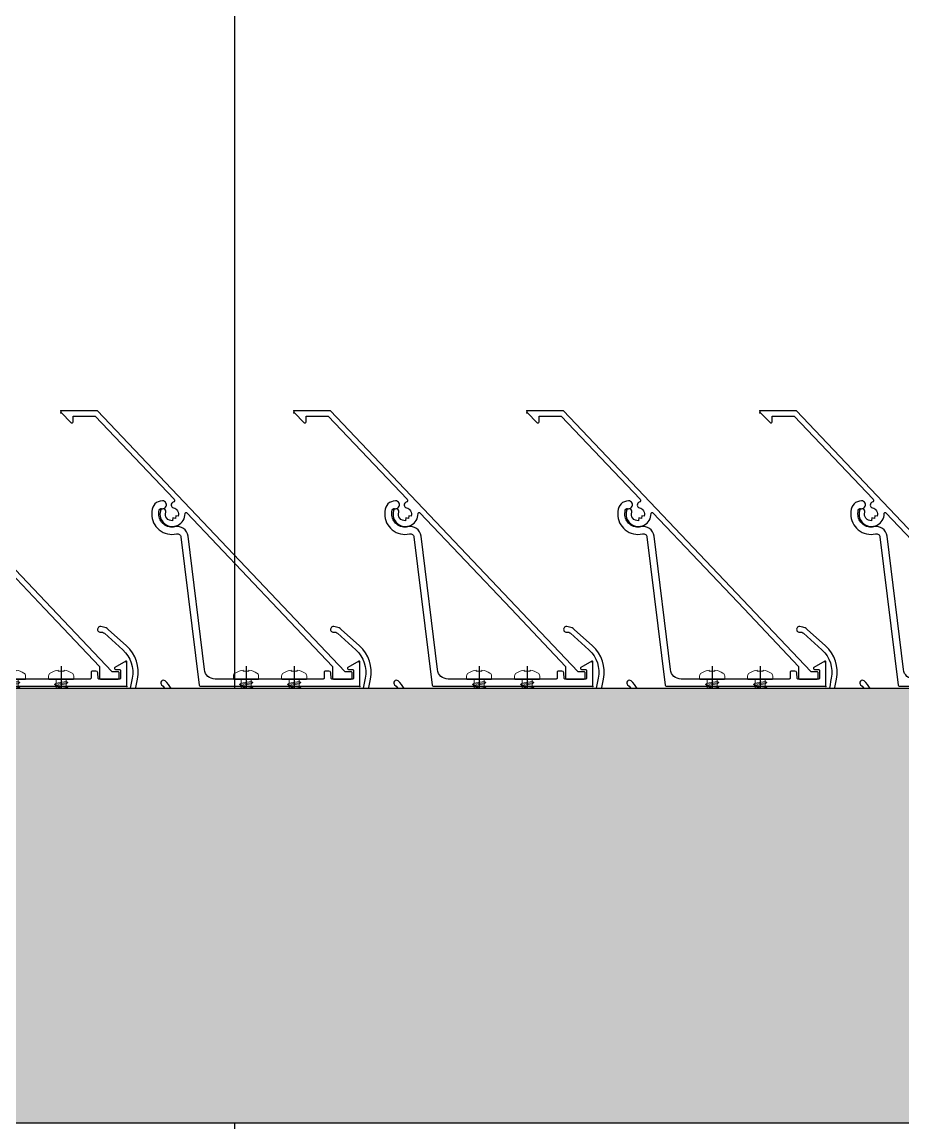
# Model space of a CAD drawing. Header units: millimetres. Extents: x 2519235 to 7246330, y 25937 to 201821.
# Drawn here: x 2747684.9 to 2747930.6, y 118708.9 to 119016.2 of the extents above; entities that cross this region are included whole.
import ezdxf
from ezdxf.enums import TextEntityAlignment as Align

# ---------------------------------------------------------------- set-up
doc = ezdxf.new("R2010")
doc.units = ezdxf.units.MM
doc.set_wipeout_variables(frame=1)
doc.linetypes.add('CENTER', pattern=[50.8, 31.75, -6.35, 6.35, -6.35])
doc.linetypes.add('TA_GL_005.00000', pattern=[13.75, 5, -1.25, 1.25, -1.25, 5])
for name, color, linetype in [('000 - 0_SYM_DWG_GRID-BUBBLE_MAIN_COLOR_1', 7, 'Continuous'), ('000 - 0_SYM_DWG_GRIDLINE_MAIN_COLOR_251', 7, 'Continuous'), ('010 - ASPG_ACCESSORIES_MAIN_COLOR_1', 7, 'Continuous'), ('010 - ASPG_EXTR_DEF_SUB', 7, 'Continuous'), ('010 - ASPG_EXTR_MAIN_COLOR_2', 7, 'Continuous'), ('010 - ASPG_FLASHING_HATCH_', 7, 'Continuous'), ('010 - ASPG_FLASHING_MAIN_COLOR_2', 7, 'Continuous'), ('010 - ASPG_FLASHING_MAIN_COLOR_4', 7, 'Continuous'), ('010 - ASPG_FLASHING_WIPEOUT_', 7, 'Continuous'), ('010 - ASPG_FRAMING_MAIN_COLOR_2', 7, 'Continuous'), ('010 - ASPG_FRAMING_SUB_COLOR_2', 7, 'Continuous'), ('010 - ASPG_FRAMING_WIPEOUT_', 7, 'Continuous'), ('BOLT & SCREW', 7, 'Continuous'), ('Center Line', 7, 'CENTER'), ('Xref-PLAN-106.940$0$_PP-Dim', 7, 'Continuous')]:
    doc.layers.add(name, color=color, linetype=linetype)
doc.layers.add('12-GRID', color=7, linetype='CENTER', lineweight=13)
doc.layers.add('SCREW', color=7, linetype='Continuous', lineweight=5)
doc.styles.add('Arial', font='arial.ttf', dxfattribs={"height": 300})
doc.styles.add('TA', font='', dxfattribs={"height": 4.5})
doc.styles.get('TA').set_extended_font_data('Cordia New')

# ---------------------------------------------------------------- blocks, each defined once
blk = doc.blocks.new('Xref-PLAN-106.940')
at = {"layer": 'Xref-PLAN-106.940$0$_PP-Dim', "color": 7}
for p, q in [((148619.34, 23258.4), (153169.18, 23258.4)), ((148619.34, 22958.4), (153169.18, 22958.4))]:
    blk.add_line(p, q, dxfattribs=at)
blk = doc.blocks.new('*U1936')
at = {"layer": '000 - 0_SYM_DWG_GRIDLINE_MAIN_COLOR_251', "color": 7, "linetype": 'ByBlock', "ltscale": 5}
blk.add_line((20, 0), (-357, 0), dxfattribs=at)
at = {"layer": '000 - 0_SYM_DWG_GRIDLINE_MAIN_COLOR_251', "color": 7}
blk.add_point((0, 0), dxfattribs=at)
at = {"color": 7, "style": 'TA', "flags": 1}
blk.add_attdef('LOCATION', (6, -6), '', height=4.5, rotation=270, dxfattribs=at)
at = {"layer": '000 - 0_SYM_DWG_GRID-BUBBLE_MAIN_COLOR_1', "color": 7, "style": 'Arial'}
blk.add_attdef('GRID-HEAD', text='', height=4, rotation=270, dxfattribs=at).set_placement((54, 0), align=Align.MIDDLE_CENTER)
blk = doc.blocks.new('*U1098')
at = {"layer": '000 - 0_SYM_DWG_GRIDLINE_MAIN_COLOR_251', "color": 7, "linetype": 'ByBlock', "ltscale": 5}
blk.add_line((2, 0), (-866, 0), dxfattribs=at)
at = {"color": 7, "style": 'TA', "flags": 1}
blk.add_attdef('LOCATION', (6, -6), '', height=4.5, rotation=270, dxfattribs=at)
at = {"layer": '000 - 0_SYM_DWG_GRID-BUBBLE_MAIN_COLOR_1', "color": 7, "style": 'Arial'}
blk.add_attdef('GRID-HEAD', text='', height=4, rotation=180, dxfattribs=at).set_placement((22, 0), align=Align.MIDDLE_CENTER)
blk = doc.blocks.new('W-1-PP17-ENT1_REV02_20260415-161303_PP17_ENT1_MAIN_DIMS_PL')
at = {"layer": '000 - 0_SYM_DWG_GRIDLINE_MAIN_COLOR_251', "color": 7, "linetype": 'TA_GL_005.00000'}
for name, p, xscale, yscale, zscale, rotation in [('*U1936', (13200, 0), 50.00000000000004, 50.00000000000004, 50.00000000000004, 90), ('*U1098', (-18300, 0), 50, 50, 50, 180)]:
    blk.add_blockref(name, p, dxfattribs=dict(at, xscale=xscale, yscale=yscale, zscale=zscale, rotation=rotation))
blk = doc.blocks.new('A$C6d15e31b')
at = {"color": 7}
for name, p in [('W-1-PP17-ENT1_REV02_20260415-161303_PP17_ENT1_MAIN_DIMS_PL', (0, 0)), ('Xref-PLAN-106.940', (-135619.34, -23258.4))]:
    blk.add_blockref(name, p, dxfattribs=at)
blk = doc.blocks.new('*U2952')
at = {"layer": '12-GRID', "color": 7, "linetype": 'CENTER'}
for p, q in [((0, -6.2), (0, 2.2)), ((-4.2, -2), (4.2, -2))]:
    blk.add_line(p, q, dxfattribs=at)
at = {"layer": 'BOLT & SCREW', "color": 7}
for p, q in [((-0.55, -1.77), (-1.77, -1.56)), ((-0.55, -2.23), (-1.77, -2.44)), ((-0.46, -1.77), (-0.88, -1.56)), ((-0.46, -2.23), (-0.88, -2.44)), ((-0.23, -1.45), (-0.44, -0.23)), ((-0.23, -1.54), (-0.44, -1.12)), ((-0.23, -2.46), (-0.44, -2.88)), ((-0.23, -2.55), (-0.44, -3.77)), ((0.23, -1.45), (0.44, -0.23)), ((0.23, -1.54), (0.44, -1.12)), ((0.44, -2.88), (0.23, -2.46)), ((0.23, -2.55), (0.44, -3.77)), ((0.46, -1.77), (0.88, -1.56)), ((0.46, -2.23), (0.88, -2.44)), ((0.55, -1.77), (1.77, -1.56)), ((0.55, -2.23), (1.77, -2.44))]:
    blk.add_line(p, q, dxfattribs=at)
for points in [[(-1.77, -1.56), (-0.88, -1.56, 0.414214), (-0.44, -1.12), (-0.44, -0.23), (0.44, -0.23), (0.44, -1.12, 0.414214), (0.88, -1.56), (1.77, -1.56), (1.77, -2.44), (0.88, -2.44, 0.414214), (0.44, -2.88), (0.44, -3.77), (-0.44, -3.77), (-0.44, -2.88, 0.414214), (-0.88, -2.44), (-1.77, -2.44)], [(0.23, -2.46, -0.414214), (0.46, -2.23), (0.55, -2.23), (0.55, -1.77), (0.46, -1.77, -0.414214), (0.23, -1.54), (0.23, -1.45), (-0.23, -1.45), (-0.23, -1.54, -0.414214), (-0.46, -1.77), (-0.55, -1.77), (-0.55, -2.23), (-0.46, -2.23, -0.414214), (-0.23, -2.46), (-0.23, -2.55), (0.23, -2.55)]]:
    blk.add_lwpolyline(points, format="xyb", close=True, dxfattribs=at)
blk.add_circle((0, -2), 3.5, dxfattribs=at)
blk = doc.blocks.new('*U1102')
at = {"layer": '010 - ASPG_EXTR_DEF_SUB', "color": 7}
for p in [(910, 0), (975, 0), (1040, 0), (1105, 0)]:
    blk.add_point(p, dxfattribs=at)
at = {"layer": '010 - ASPG_EXTR_MAIN_COLOR_2', "color": 7}
for points in [[(855.56, 33.07, 0.077048), (888.74, 68.44, -0.247674), (888.99, 68.57), (890.98, 68.57, -0.044131), (891.47, 68.5, -0.125846), (893.96, 67.21, -0.098851), (894.82, 66.03, -0.205828), (894.79, 61.2, -0.115116), (891.37, 57.18, 0.822373), (892.46, 56.1, 0.109185), (896.15, 60.56, 0.208323), (896.19, 66.64, 0.100528), (894.97, 68.32, 0.145116), (891.29, 70.07), (875.76, 70.07, 0.433659)], [(1146.35, 67.62, -0.045829), (1127.78, 45.76, -0.560492), (1127.29, 45.89, 0.31786), (1124.21, 48.24, 0.953288), (1124.08, 46.72, -2.423004), (1122.26, 44.89, 0.952315), (1120.74, 44.76, 0.300821), (1122.89, 41.76, -0.560492), (1122.98, 41.25, -0.019425), (1113.62, 33.46, -0.552501), (1113.15, 33.64, 0.344461), (1109.99, 36.3, 0.952015), (1109.86, 34.78, -2.423186), (1108.04, 32.95, 0.952015), (1106.52, 32.82, 0.2854), (1108.49, 29.89, -0.553378), (1108.56, 29.38, 0.030674), (1093.46, 15.06, 0.4171), (1094.11, 5.27, 0.935553), (1095.1, 6.41, -0.43441), (1094.8, 14.29, -0.014998), (1101.92, 21.45, -0.738349), (1104.92, 19.76, 0.004917), (1101.81, 4.8, 0.263611), (1104.88, -4.46), (1110, -9.08, 0.125884), (1111.27, -9.75, 0.044275), (1112.09, -9.87, 1.107655), (1112.13, -8.33, -0.215596), (1111.02, -7.99), (1105.89, -3.35, -0.263611), (1103.28, 4.51, -0.004855), (1106.34, 19.26, 0.23396), (1105.82, 21.95, -0.24081), (1105.71, 24.9, -0.104157), (1105.78, 25), (1107.99, 26.93, -0.229021), (1110.7, 26.89, -0.381721), (1115.27, 9.07, 0.977382), (1116.62, 8.41, 0.361105), (1112.41, 27.5, -0.496126), (1112.44, 30.69, 0.003188), (1114.06, 31.9, -0.002827), (1115.56, 33.07, 0.077048), (1148.74, 68.44, -0.247674)]]:
    blk.add_lwpolyline(points, format="xyb", dxfattribs=at)
for points in [[(940.76, 70.07, 0.433659), (940.46, 69.75), (940.84, 63.96, 0.082069), (940.86, 63.87, 0.720654), (942.33, 63.97, 0.079224), (942.34, 64.07), (942.07, 68.14, -0.433659), (942.47, 68.57), (950.86, 68.57, -0.607385), (951.35, 67.62, -0.045829), (932.78, 45.76, -0.560492), (932.29, 45.89, 0.31786), (929.21, 48.24, 0.953288), (929.08, 46.72, -2.423004), (927.26, 44.89, 0.952315), (925.74, 44.76, 0.300821), (927.89, 41.76, -0.560492), (927.98, 41.25, -0.019425), (918.62, 33.46, -0.552501), (918.15, 33.64, 0.344461), (914.99, 36.3, 0.952015), (914.86, 34.78, -2.423186), (913.04, 32.95, 0.952015), (911.52, 32.82, 0.2854), (913.49, 29.89, -0.553378), (913.56, 29.38, 0.030674), (898.46, 15.06, 0.4171), (899.11, 5.27, 0.935553), (900.1, 6.41, -0.43441), (899.8, 14.29, -0.014998), (906.92, 21.45, -0.738349), (909.92, 19.76, 0.004917), (906.81, 4.8, 0.263611), (909.88, -4.46), (915, -9.08, 0.125884), (916.27, -9.75, 0.044275), (917.09, -9.87, 1.107655), (917.13, -8.33, -0.215596), (916.02, -7.99), (910.89, -3.35, -0.263611), (908.28, 4.51, -0.004855), (911.34, 19.26, 0.23396), (910.82, 21.95, -0.24081), (910.71, 24.9, -0.104157), (910.78, 25), (912.99, 26.93, -0.229021), (915.7, 26.89, -0.381721), (920.27, 9.07, 0.977382), (921.62, 8.41, 0.361105), (917.41, 27.5, -0.496126), (917.44, 30.69, 0.003188), (919.06, 31.9, -0.002827), (920.56, 33.07, 0.077048), (953.74, 68.44, -0.247674), (953.99, 68.57), (955.98, 68.57, -0.044131), (956.47, 68.5, -0.125846), (958.96, 67.21, -0.098851), (959.82, 66.03, -0.205828), (959.79, 61.2, -0.115116), (956.37, 57.18, 0.822373), (957.46, 56.1, 0.109185), (961.15, 60.56, 0.208323), (961.19, 66.64, 0.100528), (959.97, 68.32, 0.145116), (956.29, 70.07)], [(1005.76, 70.07, 0.433659), (1005.46, 69.75), (1005.84, 63.96, 0.082069), (1005.86, 63.87, 0.720654), (1007.33, 63.97, 0.079224), (1007.34, 64.07), (1007.07, 68.14, -0.433659), (1007.47, 68.57), (1015.86, 68.57, -0.607385), (1016.35, 67.62, -0.045829), (997.78, 45.76, -0.560492), (997.29, 45.89, 0.31786), (994.21, 48.24, 0.953288), (994.08, 46.72, -2.423004), (992.26, 44.89, 0.952315), (990.74, 44.76, 0.300821), (992.89, 41.76, -0.560492), (992.98, 41.25, -0.019425), (983.62, 33.46, -0.552501), (983.15, 33.64, 0.344461), (979.99, 36.3, 0.952015), (979.86, 34.78, -2.423186), (978.04, 32.95, 0.952015), (976.52, 32.82, 0.2854), (978.49, 29.89, -0.553378), (978.56, 29.38, 0.030674), (963.46, 15.06, 0.4171), (964.11, 5.27, 0.935553), (965.1, 6.41, -0.43441), (964.8, 14.29, -0.014998), (971.92, 21.45, -0.738349), (974.92, 19.76, 0.004917), (971.81, 4.8, 0.263611), (974.88, -4.46), (980, -9.08, 0.125884), (981.27, -9.75, 0.044275), (982.09, -9.87, 1.107655), (982.13, -8.33, -0.215596), (981.02, -7.99), (975.89, -3.35, -0.263611), (973.28, 4.51, -0.004855), (976.34, 19.26, 0.23396), (975.82, 21.95, -0.24081), (975.71, 24.9, -0.104157), (975.78, 25), (977.99, 26.93, -0.229021), (980.7, 26.89, -0.381721), (985.27, 9.07, 0.977382), (986.62, 8.41, 0.361105), (982.41, 27.5, -0.496126), (982.44, 30.69, 0.003188), (984.06, 31.9, -0.002827), (985.56, 33.07, 0.077048), (1018.74, 68.44, -0.247674), (1018.99, 68.57), (1020.98, 68.57, -0.044131), (1021.47, 68.5, -0.125846), (1023.96, 67.21, -0.098851), (1024.82, 66.03, -0.205828), (1024.79, 61.2, -0.115116), (1021.37, 57.18, 0.822373), (1022.46, 56.1, 0.109185), (1026.15, 60.56, 0.208323), (1026.19, 66.64, 0.100528), (1024.97, 68.32, 0.145116), (1021.29, 70.07)], [(1070.76, 70.07, 0.433659), (1070.46, 69.75), (1070.84, 63.96, 0.082069), (1070.86, 63.87, 0.720654), (1072.33, 63.97, 0.079224), (1072.34, 64.07), (1072.07, 68.14, -0.433659), (1072.47, 68.57), (1080.86, 68.57, -0.607385), (1081.35, 67.62, -0.045829), (1062.78, 45.76, -0.560492), (1062.29, 45.89, 0.31786), (1059.21, 48.24, 0.953288), (1059.08, 46.72, -2.423004), (1057.26, 44.89, 0.952315), (1055.74, 44.76, 0.300821), (1057.89, 41.76, -0.560492), (1057.98, 41.25, -0.019425), (1048.62, 33.46, -0.552501), (1048.15, 33.64, 0.344461), (1044.99, 36.3, 0.952015), (1044.86, 34.78, -2.423186), (1043.04, 32.95, 0.952015), (1041.52, 32.82, 0.2854), (1043.49, 29.89, -0.553378), (1043.56, 29.38, 0.030674), (1028.46, 15.06, 0.4171), (1029.11, 5.27, 0.935553), (1030.1, 6.41, -0.43441), (1029.8, 14.29, -0.014998), (1036.92, 21.45, -0.738349), (1039.92, 19.76, 0.004917), (1036.81, 4.8, 0.263611), (1039.88, -4.46), (1045, -9.08, 0.125884), (1046.27, -9.75, 0.044275), (1047.09, -9.87, 1.107655), (1047.13, -8.33, -0.215596), (1046.02, -7.99), (1040.89, -3.35, -0.263611), (1038.28, 4.51, -0.004855), (1041.34, 19.26, 0.23396), (1040.82, 21.95, -0.24081), (1040.71, 24.9, -0.104157), (1040.78, 25), (1042.99, 26.93, -0.229021), (1045.7, 26.89, -0.381721), (1050.27, 9.07, 0.977382), (1051.62, 8.41, 0.361105), (1047.41, 27.5, -0.496126), (1047.44, 30.69, 0.003188), (1049.06, 31.9, -0.002827), (1050.56, 33.07, 0.077048), (1083.74, 68.44, -0.247674), (1083.99, 68.57), (1085.98, 68.57, -0.044131), (1086.47, 68.5, -0.125846), (1088.96, 67.21, -0.098851), (1089.82, 66.03, -0.205828), (1089.79, 61.2, -0.115116), (1086.37, 57.18, 0.822373), (1087.46, 56.1, 0.109185), (1091.15, 60.56, 0.208323), (1091.19, 66.64, 0.100528), (1089.97, 68.32, 0.145116), (1086.29, 70.07)]]:
    blk.add_lwpolyline(points, format="xyb", close=True, dxfattribs=at)
at = {"color": 7, "rotation": 179.999999999989}
for p in [(929.09, 42.89), (994.09, 42.89), (1059.09, 42.89), (1124.09, 42.89), (914.87, 30.95), (979.87, 30.95), (1044.87, 30.95), (1109.87, 30.95)]:
    blk.add_blockref('*U2952', p, dxfattribs=at)
blk = doc.blocks.new('PZG35-9D5')
at = {"layer": 'Center Line', "color": 7}
blk.add_line((0, 3.73), (0, -10.53), dxfattribs=at)
at = {"layer": 'SCREW', "color": 7}
for p, q in [((-1.4, 0), (-1.4, -1.09)), ((1.4, 0), (1.4, -0.59)), ((-1.85, -1.4), (1.85, -0.9)), ((-1.85, -1.4), (-1.4, -1.09)), ((-1.85, -1.4), (-1.4, -1.71)), ((-1.85, -2.7), (1.85, -2.2)), ((-1.85, -2.7), (-1.4, -2.39)), ((-1.85, -2.7), (-1.4, -3.01)), ((-1.4, -1.09), (1.4, -0.59)), ((-1.4, -1.71), (1.4, -1.21)), ((-1.4, -1.71), (-1.4, -2.39)), ((-1.4, -2.39), (1.4, -1.89)), ((-1.4, -3.01), (1.4, -2.51)), ((-1.4, -3.01), (-1.4, -3.69)), ((1.85, -0.9), (1.4, -0.59)), ((1.85, -0.9), (1.4, -1.21)), ((1.4, -1.21), (1.4, -1.89)), ((1.85, -2.2), (1.4, -1.89)), ((1.85, -2.2), (1.4, -2.51)), ((1.4, -2.51), (1.4, -3.19)), ((-1.85, -4), (-1.4, -3.69)), ((-1.85, -4), (-0.99, -3.88)), ((-1.85, -4), (-1.4, -4.31)), ((-1.4, -3.69), (-0.84, -3.59)), ((-1.4, -4.31), (-1.18, -4.27)), ((-1.4, -4.31), (-1.4, -8.1)), ((0.56, -3.34), (1.4, -3.19)), ((0.71, -3.65), (1.85, -3.5)), ((0.71, -3.93), (1.4, -3.81)), ((0.71, -4.61), (1.4, -4.49)), ((0.71, -4.95), (1.85, -4.8)), ((0.71, -5.23), (1.4, -5.11)), ((1.85, -3.5), (1.4, -3.19)), ((1.85, -3.5), (1.4, -3.81)), ((1.4, -3.81), (1.4, -4.49)), ((1.85, -4.8), (1.4, -4.49)), ((1.85, -4.8), (1.4, -5.11)), ((1.4, -5.11), (1.4, -8.1)), ((0, -9.5), (-1.4, -8.1)), ((0, -9.5), (1.4, -8.1))]:
    blk.add_line(p, q, dxfattribs=at)
blk.add_lwpolyline([(0, -9.5), (0.71, -5.23), (0.71, -3.6, 0.417657), (0.41, -3.3, 0.108102), (-0.84, -3.59), (-1.4, -4.7)], format="xyb", dxfattribs=at)
blk = doc.blocks.new('*U2951')
at = {"layer": 'SCREW', "color": 7}
blk.add_lwpolyline([(3.03, 1.78, 0.09906), (0.8, 2.55), (0.8, 2.27), (-0.8, 2.27), (-0.8, 2.55, 0.09906), (-3.03, 1.78, 0.266588), (-3.5, 0.96), (-3.5, 0.2, 0.414214), (-3.3, 0), (3.3, 0, 0.414214), (3.5, 0.2), (3.5, 0.96, 0.266588)], format="xyb", close=True, dxfattribs=at)
blk.add_blockref('PZG35-9D5', (0, 0), dxfattribs=at)
blk = doc.blocks.new('*U2950')
at = {"color": 7}
blk.add_point((0, 0), dxfattribs=at)
at = {"layer": '010 - ASPG_ACCESSORIES_MAIN_COLOR_1', "color": 7}
blk.add_lwpolyline([(-39.7, -0.6, 0.414214), (-40, -0.9), (-40, -7.37, 0.57735), (-39.65, -7.57), (-36.64, -5.83, 0.767327), (-36.79, -5.3), (-37.9, -5.3, -0.414214), (-38.2, -5), (-38.2, -2.8, -0.414214), (-38, -2.6), (-32.18, -2.6, -0.388879), (-31.98, -2.78), (-31.85, -4.34, 0.388879), (-31.35, -4.8), (-30.3, -4.8, 0.414214), (-30, -4.5), (-30, -2.9, -0.414214), (-29.7, -2.6), (0.41, -2.6, -0.378969), (3.39, -5.24), (7.95, -42.52, 0.446593), (11.62, -45.08, -0.489802), (16.08, -48.68), (16.06, -49.36, -0.18248), (15.8, -50.02, -0.267949), (15.33, -50.17, 1.122115), (15.1, -52.34, 0.405004), (18.06, -49.4), (18.08, -48.72, 0.489805), (11.16, -43.13, -0.446597), (9.94, -42.28), (4.87, -0.85, 0.364176), (4.57, -0.6)], format="xyb", close=True, dxfattribs=at)
at = {"layer": '010 - ASPG_EXTR_DEF_SUB', "color": 7}
for p in [(-40, -0.5), (43.44, -76.9), (43.44, -77.5)]:
    blk.add_point(p, dxfattribs=at)
at = {"layer": '010 - ASPG_EXTR_MAIN_COLOR_2', "color": 7}
blk.add_lwpolyline([(11.37, -48.15), (11.47, -47.44), (12.18, -47.56), (12.29, -46.79, -0.535538), (14.19, -49.17, 0.991572), (15.66, -49.58, 1.157025), (8.79, -48.77, -0.688558), (8.27, -48.99), (-17.14, -22.17), (-32.34, -6.13), (-32.34, -2.9, 0.414312), (-32.64, -2.6), (-37.54, -2.6, 0.414116), (-37.84, -2.9), (-37.84, -4.3, 0.414214), (-37.54, -4.6), (-35.99, -4.6, -0.205895), (-35.77, -4.69), (33.23, -77.5), (43.14, -77.5, 0.668179), (43.36, -76.99), (40.52, -74.15, 0.668179), (40.01, -74.36), (40.01, -76), (33.87, -76), (11.86, -52.78, -0.558354), (12.08, -51.95, 0.766275), (12.04, -50.39, -0.438583), (10.71, -48.05)], format="xyb", close=True, dxfattribs=at)
at = {"layer": 'SCREW', "color": 7, "rotation": 180}
for p in [(-21.65, -2.5), (-8.24, -2.5)]:
    blk.add_blockref('*U2951', p, dxfattribs=at)
blk = doc.blocks.new('*U1103')
at = {"color": 7}
blk.add_wipeout([(1390, 4), (60, 4), (60, 69.3), (1390, 69.3)], dxfattribs=at).dxf.layer = '010 - ASPG_FRAMING_WIPEOUT_'
at = {"layer": '010 - ASPG_FRAMING_MAIN_COLOR_2', "color": 7}
blk.add_lwpolyline([(1360, 69.3), (90, 69.3), (90, 6), (1360, 6)], close=True, dxfattribs=at)
at = {"layer": '010 - ASPG_FRAMING_SUB_COLOR_2', "color": 7}
for points in [[(1390, 4), (60, 4), (60, 69.3), (1390, 69.3)], [(60, 2), (60, 4), (1390, 4), (1390, 2)]]:
    blk.add_lwpolyline(points, close=True, dxfattribs=at)
at = {"color": 7, "xscale": -1, "rotation": 180}
for p in [(1010, 69.3), (1075, 69.3), (1140, 69.3), (1205, 69.3), (1270, 69.3)]:
    blk.add_blockref('*U2950', p, dxfattribs=at)
blk = doc.blocks.new('W-1-PP17-ENT1_REV02_20260416-153151_PP17_ENT1_ASPG_MAIN_UPPL')
at = {"color": 7, "xscale": -1}
blk.add_blockref('*U1103', (14400, 48), dxfattribs=at)
at = {"color": 7, "rotation": 179.9999999999999}
blk.add_blockref('*U1102', (14274.77, 124.67), dxfattribs=at)
blk = doc.blocks.new('*U2959')
at = {"layer": '010 - ASPG_FLASHING_HATCH_'}
h = blk.add_hatch(dxfattribs=at)
h.set_pattern_fill('DOTS', scale=0.5)
h.set_pattern_definition([(0, (0, 0), (19.84375, 39.6875), [0, -39.6875])])
h.paths.add_polyline_path([(0, -52), (3000, -52), (3000, -351), (0, -351)])
at = {"layer": '010 - ASPG_FLASHING_MAIN_COLOR_2', "color": 7}
blk.add_lwpolyline([(0, -52), (3000, -52), (3000, -351), (0, -351)], close=True, dxfattribs=at)
at = {"color": 7}
blk.add_wipeout([(0, 69.3), (3000, 69.3), (3000, -52), (0, -52)], dxfattribs=at).dxf.layer = '010 - ASPG_FLASHING_WIPEOUT_'
at = {"layer": '010 - ASPG_FLASHING_HATCH_'}
h = blk.add_hatch(dxfattribs=at)
h.set_pattern_fill('DOTS', scale=0.1)
h.set_pattern_definition([(0, (0, 0), (3.96875, 7.9375), [0, -7.9375])])
h.paths.add_polyline_path([(0, 69.3), (3000, 69.3), (3000, -52), (0, -52)])
at = {"layer": '010 - ASPG_FLASHING_MAIN_COLOR_4', "color": 7}
blk.add_lwpolyline([(0, 69.3), (3000, 69.3), (3000, -52), (0, -52)], close=True, dxfattribs=at)
blk = doc.blocks.new('W-1-PP17-ENT1_REV03_20260621-000232_LOPF_FLASHING')
at = {"color": 7, "xscale": -1}
blk.add_blockref('*U2959', (14400, 48), dxfattribs=at)

msp = doc.modelspace()

# ---------------------------------------------------------------- block references
at = {"color": 7}
msp.add_blockref('A$C6d15e31b', (2734544.161, 118712.942), dxfattribs=at)

# ---------------------------------------------------------------- next in the draw order: block references
msp.add_blockref('W-1-PP17-ENT1_REV02_20260416-153151_PP17_ENT1_ASPG_MAIN_UPPL', (2734544.161, 118712.942), dxfattribs=at)

# ---------------------------------------------------------------- next in the draw order: block references
msp.add_blockref('W-1-PP17-ENT1_REV03_20260621-000232_LOPF_FLASHING', (2734544.161, 118712.942), dxfattribs=at)

doc.saveas('drawing.dxf')
